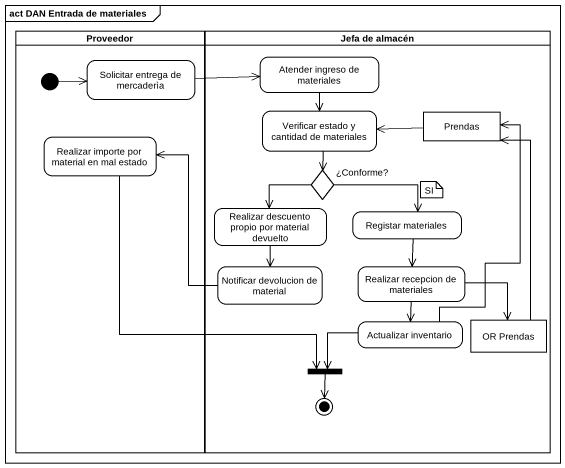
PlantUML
@startuml
mainframe act DAN Entrada de materiales
hide empty description
state Proveedor <<partition>> {
  state "Solicitar entrega de mercaderìa" as Solicitar_entrega_de
  state "Realizar importe por material en mal estado" as Realizar_importe_por
  [*] -right-> Solicitar_entrega_de
}
state "Jefa de almacén" as Jefa_de_almacén <<partition>> {
  state "Atender ingreso de materiales" as Atender_ingreso_de
  state "Verificar estado y cantidad de materiales" as Verificar_estado_y_cantidad
  state Prendas <<object>>
  state "¿Conforme?" as Conforme <<choice>>
  state "Realizar descuento propio por material devuelto" as Realizar_descuento_propio
  state "Registar materiales" as Registar_materiales
  state "Notificar devolucion de material" as Notificar_devolucion_de
  state "Realizar recepcion de materiales" as Realizar_recepcion_de
  state "Actualizar inventario" as Actualizar_inventario
  state "OR Prendas" as OR_Prendas <<object>>
  state fork1 <<join>>
  fork1 --> [*]
}
Solicitar_entrega_de -right-> Atender_ingreso_de
Atender_ingreso_de --> Verificar_estado_y_cantidad
Verificar_estado_y_cantidad --> Conforme
Prendas -left-> Verificar_estado_y_cantidad
Realizar_importe_por --> fork1
Conforme --> Realizar_descuento_propio
Conforme -right-> Registar_materiales
Realizar_descuento_propio --> Notificar_devolucion_de
Registar_materiales --> Realizar_recepcion_de
Notificar_devolucion_de -up-> Realizar_importe_por
Realizar_recepcion_de --> Actualizar_inventario
Realizar_recepcion_de -right-> OR_Prendas
Actualizar_inventario -up-> Prendas
Actualizar_inventario -left-> fork1
OR_Prendas -up-> Prendas
note as N1
  SI
end note
@enduml
